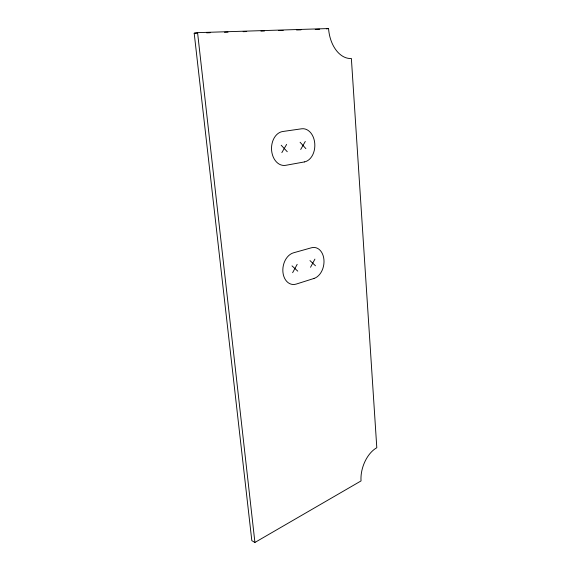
<?xml version="1.0" encoding="UTF-8"?>
<svg xmlns="http://www.w3.org/2000/svg" width="571" height="571" viewBox="0 0 571 571"><rect width="100%" height="100%" fill="white"/><g stroke="black" fill="none" stroke-linecap="round" stroke-linejoin="round"><path stroke-width="0.86" d="M310.531 267.271L314.921 259.12M292.623 272.695L297.17 264.359M300.696 149.488L305.292 141.437M281.853 152.628L286.621 144.392M254.916 542.45L361.043 480.925A25.881 15.603 -71 0 1 376.803 447.735L351.372 58.478A30.955 20.306 84.8 0 1 328.561 28.55L197.573 32.64L194.197 33.232L251.818 540.658L254.916 542.45L197.573 32.64M326.441 28.871L328.561 28.55M194.197 33.232L196.867 33.147M206.659 32.833L210.214 32.718M224.46 32.269L228.015 32.154M243.146 31.676L246.708 31.562M260.947 31.112L264.509 30.998M278.748 30.548L283.202 30.406M296.549 29.985L300.996 29.842M315.242 29.392L319.689 29.249M292.017 265.879L297.762 271.139M309.974 260.583L315.47 265.779M281.196 145.248L287.263 151.729M300.089 142.258L305.878 148.624M313.993 278.455L296.278 284.065A16.131 11.77 -80.3 0 1 282.909 272.017A16.131 11.77 -80.3 0 1 293.508 252.81L311.459 247.771A15.81 11.299 -80.9 0 1 323.943 259.762A15.81 11.299 -80.9 0 1 313.993 278.455M304.357 161.936L285.736 165.312A17.03 12.541 89.9 0 1 271.61 150.459A17.03 12.541 89.9 0 1 282.731 131.508L301.616 128.796A16.687 12.02 -89.8 0 1 314.764 143.457A16.687 12.02 -89.8 0 1 304.357 161.936"/></g></svg>
